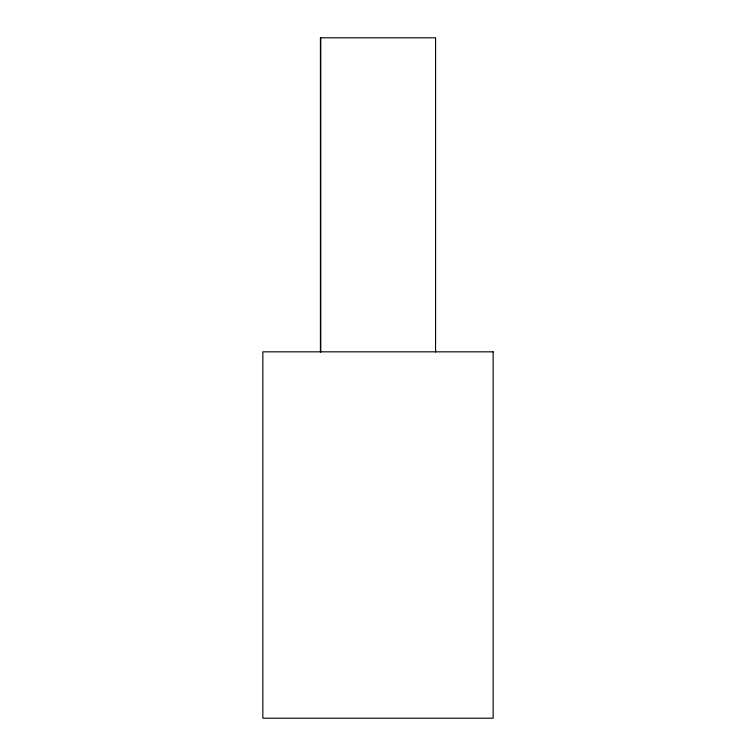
<?xml version="1.0" encoding="UTF-8"?>
<svg xmlns="http://www.w3.org/2000/svg" width="756" height="756" viewBox="0 0 756 756"><rect width="100%" height="100%" fill="white"/><g stroke="black" fill="none" stroke-linecap="round" stroke-linejoin="round"><path stroke-width="1.13" d="M435.569 352.012L435.569 37.8L320.431 37.8L320.431 351.833M320.771 37.8L320.771 352.012M493.148 351.833L262.852 351.833L262.852 718.2L493.148 718.2L493.148 351.833"/></g></svg>
